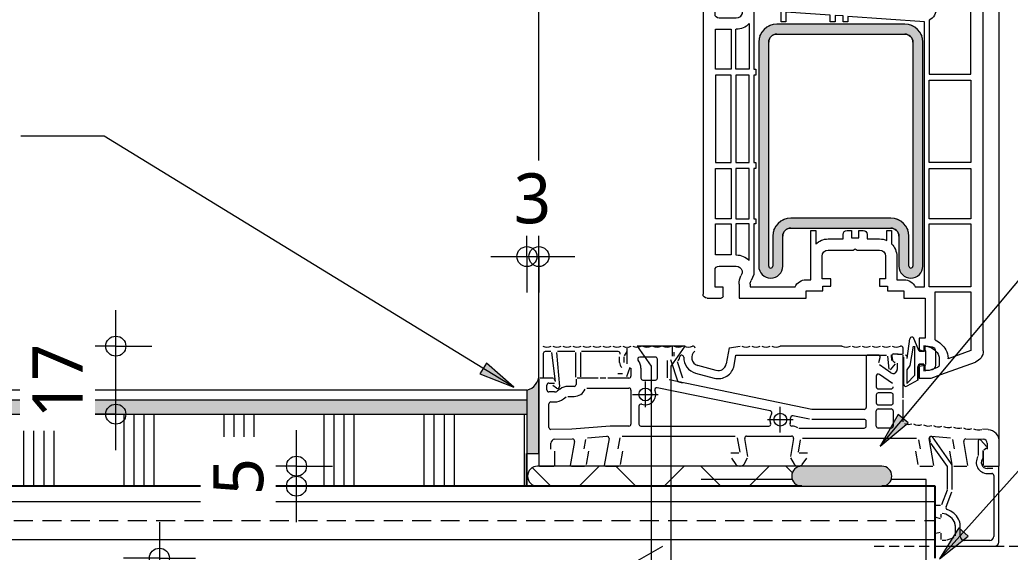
# Model space of a CAD drawing. Header units: millimetres. Extents: x 6732 to 10947, y 894 to 9086.
# Drawn here: x 9134 to 9381.4, y 5057 to 5190.1 of the extents above; entities that cross this region are included whole.
import ezdxf

# ---------------------------------------------------------------- set-up
doc = ezdxf.new("R2010")
doc.units = ezdxf.units.MM
doc.linetypes.add('MV_hidden', pattern=[3.75, 2.5, -1.25])
for name, color, linetype, lineweight in [('A-ANNO-DIMS', 211, 'Continuous', 13), ('A-ANNO-DIMS-5', 211, 'Continuous', 13), ('A-DETL', 90, 'Continuous', 13), ('A-DETL-GENF', 92, 'Continuous', 18), ('A-DETL-MEDM', 33, 'Continuous', 25), ('ARMIERUNG', 2, 'Continuous', 13), ('Doorsnede Strandbaak_dwg', 8, 'Continuous', 13), ('G-ANNO-TEXT', 231, 'Continuous', 13), ('HAUPTPROFIL', 250, 'Continuous', 13)]:
    doc.layers.add(name, color=color, linetype=linetype, lineweight=lineweight)
doc.styles.add('Segoe UI_2', font='segoeui.ttf', dxfattribs={"height": 12.5})
doc.dimstyles.new('2_5_mm_1', dxfattribs={"dimscale": 304.8, "dimtxt": 13.092049, "dimasz": 0.016404, "dimexe": 0.029528, "dimexo": 0.0625, "dimgap": 0.014764, "dimtad": 1, "dimdec": 0, "dimzin": 0, "dimdsep": 46, "dimtxsty": 'Segoe UI_2', "dimblk1": 'DOTBLANK', "dimblk2": 'DOTBLANK', "dimsah": 1, "dimcen": 0.09, "dimdle": 0.029528, "dimazin": 0, "dimtfac": 1, "dimtdec": 4, "dimtix": 1, "dimtmove": 0, "dimatfit": 3, "dimfxl": 0.029528, "dimfxlon": 1, "dimtvp": 1, "dimtfill": 1, "dimtolj": 1, "dimtzin": 0, "dimarcsym": 2})

# ---------------------------------------------------------------- blocks, each defined once
blk = doc.blocks.new('Doorsnede Strandbaak_dwg_550170_ARMIERUNG-3257530-Details Strandbaak Patio Woning')
at = {"layer": 'ARMIERUNG'}
for centre, radius, start, end in [((-406.4, 1498.6), 114.3, 109.97124, 115.02876), ((406.4, 1498.6), 114.3, 64.97124, 70.02876), ((-406.4, 1498.6), 114.3, 154.97124, 160.02876), ((-406.4, 1498.6), 50.8, 90, 180), ((406.4, 1498.6), 50.8, 360, 90), ((406.4, 1498.6), 114.3, 19.97124, 25.02876), ((-317.5, 266.7), 114.3, 155.22084, 160.02876), ((-317.5, 266.7), 50.8, 90, 180), ((-317.5, 266.7), 114.3, 109.97124, 115.02876), ((317.5, 266.7), 50.8, 360, 90), ((317.5, 266.7), 114.3, 64.97124, 70.02876), ((317.5, 266.7), 114.3, 19.97124, 24.77916)]:
    blk.add_arc(centre, radius, start, end, dxfattribs=at)
blk = doc.blocks.new('Doorsnede Strandbaak_dwg_550170_HT-FLG-T-3257531-Details Strandbaak Patio Woning')
at = {"layer": 'HAUPTPROFIL'}
for p, q in [((-431.8, 2667), (-431.8, 2711.9)), ((-342.9, 2737.9), (-342.9, 2716.5)), ((-308.6, 2719.1), (-336.5, 2711.6)), ((-711.2, -29.7), (-711.2, 2620.5)), ((-342.9, 2617.5), (-342.9, 2595.9)), ((-308.6, 2614.9), (-336.5, 2622.4)), ((952.5, 2286), (1041.4, 2286)), ((1066.8, 2260.6), (1066.8, 330.2)), ((826.1, 2143.6), (820.7, 2132.1)), ((855.8, 2082.8), (965.2, 2082.8)), ((965.2, 508), (856, 508)), ((820.7, 458.7), (826.1, 447.2)), ((1041.4, 304.8), (952.5, 304.8)), ((-342.9, -26.7), (-342.9, -5.1)), ((-308.6, -24.1), (-336.5, -31.6)), ((-431.8, -76.2), (-431.8, -121.1)), ((-308.6, -128.3), (-336.5, -120.8)), ((-342.9, -147.1), (-342.9, -125.7))]:
    blk.add_line(p, q, dxfattribs=at)
at = {"layer": 'HAUPTPROFIL', "flags": 128}
for points in [[(-304.8, 2724), (-304.8, 2794), (-381, 2794), (-442.7, 2771.6), (-661.1, 2692.1)], [(-348, 2743), (-370.8, 2743), (-423.4, 2723.9)], [(-487.7, 2667), (-487.7, 2671.4), (-632.5, 2618.7), (-632.5, 2286), (-406.4, 2286), (-406.4, 2550.6)], [(-304.8, 2610), (-304.8, 2540), (-342.9, 2540), (-342.9, 2144.8)], [(-329.3, 2132.1), (782.3, 2209.8), (782.3, 2265.1), (774.7, 2286), (838.2, 2286), (838.2, 2198.2)], [(990.6, 2108.2), (990.6, 2217.4), (939.8, 2217.4), (939.8, 2273.3)], [(-368.3, 2070.1), (-368.3, 1727.2), (-632.5, 1727.2), (-632.5, 2255.5), (-414, 2255.5), (-414, 2144.8)], [(-279.4, 375.9), (-337.8, 375.9), (-337.8, 2060.2), (147.3, 2094.1), (147.3, 2060.2), (177.8, 2060.2), (177.8, 2096.3), (228.6, 2099.8), (228.6, 2060.2)], [(228.6, 2060.2), (259.1, 2060.2), (259.1, 2101.9), (541, 2121.6), (541, 2060.2), (571.5, 2060.2), (571.5, 2123.8)], [(571.5, 2123.8), (744.2, 2135.8), (744.2, 1757.7), (731.5, 1757.7), (731.5, 1719.6), (744.2, 1719.6), (744.2, 1165.9), (731.5, 1165.9), (731.5, 1127.8), (744.2, 1127.8)], [(774.7, 2047.8), (774.7, 1757.7), (858.5, 1757.7), (858.5, 2011.7), (855.7, 2011.7)], [(744.2, 1127.8), (744.2, 807.7), (731.5, 807.7)], [(731.5, 807.7), (731.5, 777.2), (744.2, 777.2), (744.2, 454.5), (761.7, 417)], [(774.7, 543), (774.7, 777.2), (858.5, 777.2), (858.5, 579.1), (855.7, 579.1)], [(-99.1, 670.7), (-99.1, 734.4), (-129.5, 734.4), (-129.5, 649.7)], [(25.4, 709), (25.4, 680.7), (-53.3, 680.7)], [(152.4, 734.4), (124.5, 734.4), (124.5, 688.6), (78.7, 688.6), (78.7, 734.4), (50.8, 734.4)], [(273.1, 680.7), (177.8, 680.7), (177.8, 709)], [(412.8, 421.6), (382.3, 421.6), (382.3, 734.4), (351.8, 734.4), (351.8, 647.2)], [(-162.6, 571.5), (-162.6, 421.6), (-209.6, 421.6)], [(-91.4, 571.5), (-91.4, 426.7), (-53.3, 426.7), (-53.3, 381), (-104.1, 381), (-104.1, 350.5)], [(273.1, 609.6), (114.8, 609.6), (101.6, 617.2), (88.4, 609.6), (-53.3, 609.6)], [(256.5, 426.7), (311.2, 426.7), (311.2, 571.5)], [(939.8, 317.5), (939.8, 373.4), (990.6, 373.4), (990.6, 482.6)], [(838.2, 392.6), (838.2, 304.8), (411.5, 304.8), (411.5, 350.5), (307.3, 350.5), (307.3, 381), (256.5, 381), (256.5, 426.7)], [(767.1, 392.9), (767.1, 375.9), (482.6, 375.9)], [(-406.4, 40.2), (-406.4, 304.8), (-406.4, 345.4), (-632.5, 345.4), (-632.5, -27.9), (-487.7, -80.6), (-487.7, -76.2)], [(-104.1, 350.5), (-208.3, 350.5), (-208.3, 304.8), (-342.9, 304.8), (-342.9, 50.8), (-304.8, 50.8), (-304.8, -19.2)], [(-304.8, -133.2), (-304.8, -203.2), (-381, -203.2), (-442.7, -180.8), (-661.1, -101.3)], [(-348, -152.2), (-370.8, -152.2), (-423.4, -133.1)]]:
    blk.add_lwpolyline(points, dxfattribs=at)
for points in [[(988.1, 1757.7), (988.1, 2011.7), (889, 2011.7), (889, 1757.7)], [(858.5, 1719.6), (858.5, 1165.9), (774.7, 1165.9), (774.7, 1719.6)], [(988.1, 1719.6), (988.1, 1165.9), (889, 1165.9), (889, 1719.6)], [(-632.5, 1689.1), (-632.5, 1165.9), (-368.3, 1165.9), (-368.3, 1689.1)], [(-632.5, 807.7), (-368.3, 807.7), (-368.3, 1127.8), (-632.5, 1127.8)], [(858.5, 1127.8), (858.5, 807.7), (774.7, 807.7), (774.7, 1127.8)], [(889, 1127.8), (889, 807.7), (988.1, 807.7), (988.1, 1127.8)], [(-632.5, 375.9), (-406.4, 375.9), (-368.3, 375.9), (-368.3, 777.2), (-632.5, 777.2)], [(988.1, 579.1), (988.1, 777.2), (889, 777.2), (889, 579.1)]]:
    blk.add_lwpolyline(points, close=True, dxfattribs=at)
at = {"layer": 'HAUPTPROFIL'}
for centre, radius, start, end in [((-419.1, 2711.9), 12.7, 110, 180), ((-348, 2737.9), 5.08, 0, 90), ((-337.8, 2716.5), 5.08, 180, 285), ((-309.9, 2724), 5.08, 285, 0), ((-635, 2620.5), 76.2, 110, 180), ((-381, 2667), 106.7, 180, 209.13098), ((-381, 2667), 50.8, 180, 209.13098), ((-336.6, 2691.7), 101.6, 209.13098, 263.24429), ((-336.6, 2691.7), 157.5, 209.13098, 243.70024), ((-348, 2595.9), 5.08, 263.24429, 0), ((-337.8, 2617.5), 5.08, 75, 180), ((-309.9, 2610), 5.08, 0, 75), ((952.5, 2273.3), 12.7, 90, 180), ((1041.4, 2260.6), 25.4, 0, 90), ((-330.2, 2144.8), 83.8, 180, 242.96431), ((-330.2, 2144.8), 12.7, 180, 274), ((711.1, 2197.7), 127.1, 334.81067, 0.18933), ((848.4, 2119.2), 30.5, 155, 180), ((848.4, 2119.2), 30.5, 180, 192.69279), ((855.9, 2121), 38.2, 192.83238, 269.86041), ((965.2, 2108.2), 25.4, 270, 0), ((855.9, 2121), 109.3, 222.05165, 269.91747), ((50.8, 709), 25.4, 90, 180), ((152.4, 709), 25.4, 360, 90), ((-53.3, 571.5), 109.2, 134.24072, 180), ((-53.3, 571.5), 109.2, 90, 114.74652), ((273.1, 571.5), 109.2, 43.86866, 90), ((-53.3, 571.5), 38.1, 90, 180), ((273.1, 571.5), 38.1, 360, 90), ((855.9, 469.8), 109.3, 90.08253, 137.94835), ((855.9, 469.8), 38.2, 89.86041, 167.16762), ((965.2, 482.6), 25.4, 0, 90), ((848.4, 471.6), 30.5, 167.30721, 180), ((848.4, 471.6), 30.5, 180, 205), ((711.1, 393.1), 127.1, 359.81067, 25.18933), ((-209.6, 345.4), 76.2, 90, 156.42182), ((412.8, 345.4), 76.2, 23.57818, 90), ((711.1, 393.1), 56, 359.81067, 25.2853), ((952.5, 317.5), 12.7, 180, 270), ((1041.4, 330.2), 25.4, 270, 0), ((-336.6, -100.9), 157.5, 116.29976, 150.86902), ((-348, -5.1), 5.08, 0, 96.75571), ((-635, -29.7), 76.2, 180, 250), ((-381, -76.2), 106.7, 150.86902, 180), ((-381, -76.2), 50.8, 150.86902, 180), ((-336.6, -100.9), 101.6, 96.75571, 150.86902), ((-337.8, -26.7), 5.08, 180, 285), ((-309.9, -19.2), 5.08, 285, 0), ((-419.1, -121.1), 12.7, 180, 250), ((-337.8, -125.7), 5.08, 75, 180), ((-348, -147.1), 5.08, 270, 0), ((-309.9, -133.2), 5.08, 0, 75)]:
    blk.add_arc(centre, radius, start, end, dxfattribs=at)
blk = doc.blocks.new('28 schroef - 5_0x80-3186763-Details Strandbaak Patio Woning')
at = {"layer": 'A-DETL-GENF', "lineweight": 13}
h = blk.add_hatch(dxfattribs=at)
h.set_pattern_fill('FP_29', color=256, style=0, pattern_type=2)
h.set_pattern_definition([(120, (0, 0), (-11.2583, -6.5), [])])
h.paths.add_polyline_path([(70, 6), (50, 6), (50, -6), (70, -6)])
h = blk.add_hatch(dxfattribs=at)
h.set_pattern_fill('FP_30', color=256, style=0, pattern_type=2)
h.set_pattern_definition([(120, (7.5, 0), (-11.2583, -6.5), [])])
h.paths.add_polyline_path([(70, 6), (50, 6), (50, -6), (70, -6)])
for p, q in [((0, 6), (0, -6)), ((5, 2.5), (0, 6)), ((70, 2.5), (5, 2.5)), ((80, 0), (70, 2.5)), ((70, -2.5), (80, 0)), ((0, -6), (5, -2.5)), ((5, -2.5), (70, -2.5))]:
    blk.add_line(p, q, dxfattribs=at)
blk = doc.blocks.new('DIMBLOCK72-Details Strandbaak Patio Woning')
at = {"layer": 'A-ANNO-DIMS-5'}
for p, q in [((9168.84, 5064.5), (9168.84, 5008.5)), ((9168.84, 5055.5), (9159.84, 5055.5)), ((9168.84, 5055.5), (9177.84, 5055.5)), ((9168.84, 5017.5), (9159.84, 5017.5)), ((9168.84, 5017.5), (9177.84, 5017.5))]:
    blk.add_line(p, q, dxfattribs=at)
for centre in [(9168.84, 5055.5), (9168.84, 5017.5)]:
    blk.add_circle(centre, 2.5, dxfattribs=at)
at = {"layer": 'A-ANNO-DIMS-5', "color": 0, "insert": (9148.03, 5026.98), "char_height": 12.5, "width": 22.8516, "attachment_point": 1, "rotation": 90, "line_spacing_factor": 1.142579, "style": 'Segoe UI_2', "bg_fill": 3, "box_fill_scale": 1.25, "bg_fill_color": 9, "bg_fill_true_color": 13158600, "bg_fill_transparency": 0}
blk.add_mtext('38', dxfattribs=at)
blk = doc.blocks.new('_DotBlank')
at = {"color": 0, "linetype": 'ByBlock', "lineweight": -2}
blk.add_line((-0.5, 0), (-1, 0), dxfattribs=at)
blk.add_circle((0, 0), 0.5, dxfattribs=at)
blk = doc.blocks.new('DIMBLOCK110-Details Strandbaak Patio Woning')
at = {"layer": 'A-ANNO-DIMS-5'}
for p, q in [((9157.95, 5082.5), (9157.95, 5117.5)), ((9157.95, 5108.5), (9148.95, 5108.5)), ((9157.95, 5108.5), (9166.95, 5108.5)), ((9157.95, 5091.5), (9148.95, 5091.5)), ((9157.95, 5091.5), (9166.95, 5091.5))]:
    blk.add_line(p, q, dxfattribs=at)
for centre in [(9157.95, 5108.5), (9157.95, 5091.5)]:
    blk.add_circle(centre, 2.5, dxfattribs=at)
at = {"layer": 'A-ANNO-DIMS-5', "color": 0, "insert": (9137.14, 5090.48), "char_height": 12.5, "width": 22.8516, "attachment_point": 1, "rotation": 90, "line_spacing_factor": 1.142579, "style": 'Segoe UI_2', "bg_fill": 3, "box_fill_scale": 1.25, "bg_fill_color": 9, "bg_fill_true_color": 13158600, "bg_fill_transparency": 0}
blk.add_mtext('17', dxfattribs=at)
blk = doc.blocks.new('DIMBLOCK113-Details Strandbaak Patio Woning')
at = {"layer": 'A-ANNO-DIMS-5'}
for p, q in [((9203.09, 5064.5), (9203.09, 5087.5)), ((9203.09, 5078.5), (9194.09, 5078.5)), ((9203.09, 5078.5), (9212.09, 5078.5)), ((9203.09, 5073.5), (9194.09, 5073.5)), ((9203.09, 5073.5), (9212.09, 5073.5))]:
    blk.add_line(p, q, dxfattribs=at)
for centre in [(9203.09, 5078.5), (9203.09, 5073.5)]:
    blk.add_circle(centre, 2.5, dxfattribs=at)
at = {"layer": 'A-ANNO-DIMS-5', "color": 0, "insert": (9182.28, 5071.24), "char_height": 12.5, "width": 11.4258, "attachment_point": 1, "rotation": 90, "line_spacing_factor": 1.142579, "style": 'Segoe UI_2', "bg_fill": 3, "box_fill_scale": 1.25, "bg_fill_color": 9, "bg_fill_true_color": 13158600, "bg_fill_transparency": 0}
blk.add_mtext('5', dxfattribs=at)
blk = doc.blocks.new('DIMBLOCK114-Details Strandbaak Patio Woning')
at = {"layer": 'A-ANNO-DIMS-5'}
for p, q in [((9260.64, 5130.91), (9260.64, 5139.91)), ((9263.64, 5130.91), (9263.64, 5139.91)), ((9251.64, 5130.91), (9272.64, 5130.91)), ((9260.64, 5130.91), (9260.64, 5121.91)), ((9263.64, 5130.91), (9263.64, 5121.91))]:
    blk.add_line(p, q, dxfattribs=at)
for centre in [(9260.64, 5130.91), (9263.64, 5130.91)]:
    blk.add_circle(centre, 2.5, dxfattribs=at)
at = {"layer": 'A-ANNO-DIMS-5', "color": 0, "insert": (9257.38, 5151.72), "char_height": 12.5, "width": 11.4258, "attachment_point": 1, "line_spacing_factor": 1.142579, "style": 'Segoe UI_2', "bg_fill": 3, "box_fill_scale": 1.25, "bg_fill_color": 9, "bg_fill_true_color": 13158600, "bg_fill_transparency": 0}
blk.add_mtext('3', dxfattribs=at)

msp = doc.modelspace()

# ---------------------------------------------------------------- hatches: boundary and pattern name
at = {"layer": 'A-DETL-GENF'}
h = msp.add_hatch(color=7, dxfattribs=at)
h.paths.add_polyline_path([(9321.55, 5125.53), (9322.33, 5125.63), (9323.05, 5125.93), (9323.68, 5126.41), (9324.15, 5127.03), (9324.45, 5127.75), (9324.55, 5128.53), (9324.55, 5136.03), (9324.62, 5136.55), (9324.82, 5137.03), (9325.14, 5137.44), (9325.55, 5137.76), (9326.04, 5137.96), (9326.55, 5138.03), (9351.55, 5138.03), (9352.22, 5137.9), (9352.55, 5137.76), (9352.97, 5137.44), (9353.29, 5137.03), (9353.49, 5136.55), (9353.55, 5136.03), (9353.55, 5128.53), (9353.66, 5127.75), (9353.96, 5127.03), (9354.43, 5126.41), (9355.05, 5125.93), (9355.78, 5125.63), (9356.55, 5125.53), (9357.33, 5125.63), (9358.05, 5125.93), (9358.68, 5126.41), (9359.15, 5127.03), (9359.45, 5127.75), (9359.55, 5128.53), (9359.55, 5184.53), (9359.4, 5185.69), (9358.95, 5186.78), (9358.24, 5187.71), (9357.3, 5188.43), (9356.22, 5188.88), (9355.05, 5189.03), (9323.05, 5189.03), (9321.89, 5188.88), (9320.8, 5188.43), (9319.87, 5187.71), (9319.16, 5186.78), (9318.71, 5185.69), (9318.55, 5184.53), (9318.55, 5128.53), (9318.66, 5127.75), (9318.96, 5127.03), (9319.43, 5126.41), (9320.05, 5125.93), (9320.78, 5125.63)])
h.paths.add_polyline_path([(9356.55, 5128.03), (9356.3, 5128.1), (9356.12, 5128.28), (9356.05, 5128.53), (9356.05, 5136.03), (9355.9, 5137.19), (9355.45, 5138.28), (9354.74, 5139.21), (9353.8, 5139.93), (9352.72, 5140.38), (9351.55, 5140.53), (9326.55, 5140.53), (9325.39, 5140.38), (9324.3, 5139.93), (9323.37, 5139.21), (9322.66, 5138.28), (9322.21, 5137.19), (9322.05, 5136.03), (9322.04, 5128.4), (9321.91, 5128.18), (9321.68, 5128.05), (9321.42, 5128.05), (9321.2, 5128.18), (9321.07, 5128.4), (9321.05, 5128.53), (9321.05, 5184.53), (9321.12, 5185.05), (9321.32, 5185.53), (9321.64, 5185.94), (9322.05, 5186.26), (9322.54, 5186.46), (9323.05, 5186.53), (9355.05, 5186.53), (9355.57, 5186.46), (9356.05, 5186.26), (9356.47, 5185.94), (9356.79, 5185.53), (9356.99, 5185.05), (9357.05, 5184.53), (9357.04, 5128.4), (9356.91, 5128.18), (9356.68, 5128.05)])
for color, points in [(1, [(9260.64, 5081.68), (9263.64, 5081.68), (9263.64, 5101.37), (9263.55, 5100.5), (9263.26, 5099.67), (9262.8, 5098.92), (9262.19, 5098.29), (9261.46, 5097.81), (9260.64, 5097.5)]), (9, [(9129.78, 5091.5), (9260.64, 5091.5), (9260.64, 5095), (8922.74, 5095), (8922.74, 5091.5)]), (7, [(9329.29, 5073.5), (9349.29, 5073.5), (9349.93, 5073.58), (9350.54, 5073.83), (9351.06, 5074.23), (9351.45, 5074.75), (9351.7, 5075.35), (9351.79, 5076), (9351.7, 5076.64), (9351.45, 5077.25), (9351.06, 5077.76), (9350.54, 5078.16), (9349.93, 5078.41), (9349.29, 5078.5), (9329.29, 5078.5), (9328.64, 5078.41), (9328.04, 5078.16), (9327.52, 5077.76), (9327.12, 5077.25), (9326.87, 5076.64), (9326.79, 5076), (9326.87, 5075.35), (9327.12, 5074.75), (9327.52, 5074.23), (9328.04, 5073.83), (9328.64, 5073.58)])]:
    msp.add_hatch(color=color, dxfattribs=at).paths.add_polyline_path(points)
at = {"layer": 'A-DETL-GENF', "lineweight": 13}
h = msp.add_hatch(dxfattribs=at)
h.set_pattern_fill('FP_9', color=254, style=0, pattern_type=2)
h.set_pattern_definition([(90, (10, 0), (-25, 1e-15), []), (90, (12.5, 0), (-25, 1e-15), []), (90, (15, 0), (-25, 1e-15), []), (90, (17.5, 0), (-25, 1e-15), [])])
h.paths.add_polyline_path([(8922.74, 5073.5), (9260.64, 5073.5), (9260.64, 5091.5), (8922.74, 5091.5)])
h = msp.add_hatch(dxfattribs=at)
h.set_pattern_fill('FP_28', color=251, style=0, pattern_type=2)
h.set_pattern_definition([(45, (0, 0), (-10.606602, 10.606602), []), (135, (0, 0), (-10.606602, -10.606602), [])])
h.paths.add_polyline_path([(9263.31, 5073.5), (9329.29, 5073.5), (9328.64, 5073.58), (9328.04, 5073.83), (9327.52, 5074.23), (9327.12, 5074.75), (9326.87, 5075.35), (9326.79, 5076), (9326.87, 5076.64), (9327.12, 5077.25), (9327.52, 5077.76), (9328.04, 5078.16), (9328.64, 5078.41), (9329.29, 5078.5), (9263.31, 5078.5), (9262.66, 5078.41), (9262.06, 5078.16), (9261.54, 5077.76), (9261.15, 5077.25), (9260.9, 5076.64), (9260.81, 5076), (9260.9, 5075.35), (9261.15, 5074.75), (9261.54, 5074.23), (9262.06, 5073.83), (9262.66, 5073.58)])
h = msp.add_hatch(dxfattribs=at)
h.set_pattern_fill('FP_6', color=250, style=0, pattern_type=2)
h.set_pattern_definition([(0, (0, 0), (0, 9.476), []), (0, (0, 4.738), (0, 9.476), [4.738, -2.369])])
h.paths.add_polyline_path([(9129.78, 5055.5), (9362.64, 5055.5), (9362.64, 5073.5), (8922.74, 5073.5), (8922.74, 5055.5)])
at = {"layer": 'G-ANNO-TEXT'}
for points in [[(9257.4, 5098.22), (9250.56, 5104.28), (9248.9, 5101.57)], [(9348.87, 5083.49), (9355.86, 5089.38), (9353.42, 5091.42)], [(9363.69, 5055.35), (9370.88, 5060.99), (9368.52, 5063.11)]]:
    msp.add_hatch(color=7, dxfattribs=at).paths.add_polyline_path(points)

# ---------------------------------------------------------------- linework, layer by layer
at = {"layer": 'A-DETL'}
for p, q in [((9263.64, 5106.94), (9263.64, 5396.38)), ((9378.64, 5079.41), (9378.64, 5396.38)), ((9355.64, 5105.39), (9356.29, 5110.36)), ((9357.25, 5110.48), (9358.29, 5107.93)), ((9361.96, 5108.24), (9359.79, 5108.63)), ((9359.79, 5108.63), (9359.79, 5107.23)), ((9357.09, 5108.5), (9356.3, 5103.71)), ((9357.54, 5101.22), (9357.54, 5108.5)), ((9358.29, 5107.93), (9358.97, 5107.24)), ((9358.97, 5107.24), (9359.78, 5107.24)), ((9359.79, 5107.23), (9358.98, 5107.23)), ((9360.23, 5107.35), (9360.23, 5103.93)), ((9362.79, 5103.7), (9362.79, 5107.26)), ((9354.78, 5100.82), (9354.78, 5105.75)), ((9356.3, 5103.71), (9355.57, 5102.62)), ((9358.96, 5104.04), (9358.28, 5103.34)), ((9359.77, 5104.04), (9358.96, 5104.04)), ((9358.99, 5104.03), (9359.8, 5104.03)), ((9359.8, 5104.03), (9359.79, 5102.33)), ((9355.57, 5102.62), (9355.57, 5100.82)), ((9355.57, 5099.2), (9357.54, 5101.22)), ((9358.28, 5103.34), (9358.28, 5100.04)), ((9358.29, 5100.03), (9358.29, 5103.33)), ((9359.79, 5102.33), (9361.96, 5102.71)), ((9354.78, 5098.95), (9354.78, 5100.82)), ((9358.28, 5100.04), (9355.53, 5098.51)), ((9355.57, 5100.82), (9355.57, 5099.2))]:
    msp.add_line(p, q, dxfattribs=at)
at = {"layer": 'A-DETL', "lineweight": 18}
for p, q in [((9355.05, 5189.03), (9323.05, 5189.03)), ((9323.05, 5186.53), (9355.05, 5186.53)), ((9318.55, 5184.53), (9318.55, 5128.53)), ((9321.05, 5128.53), (9321.05, 5184.53)), ((9357.05, 5184.53), (9357.05, 5128.53)), ((9359.55, 5128.53), (9359.55, 5184.53)), ((9351.55, 5140.53), (9326.55, 5140.53)), ((9322.05, 5136.03), (9322.05, 5128.53)), ((9324.55, 5128.53), (9324.55, 5136.03)), ((9326.55, 5138.03), (9351.55, 5138.03)), ((9353.55, 5136.03), (9353.55, 5128.53)), ((9356.05, 5128.53), (9356.05, 5136.03)), ((9263.64, 5100.69), (9263.64, 5108.29)), ((9264.74, 5106.67), (9264.74, 5100.79)), ((9266.59, 5107.17), (9265.24, 5107.17)), ((9267.77, 5099.67), (9266.84, 5106.95)), ((9268.06, 5106.9), (9268.8, 5098.46)), ((9272.64, 5107.17), (9268.31, 5107.17)), ((9272.89, 5100.79), (9272.89, 5106.92)), ((9273.99, 5106.92), (9273.99, 5100.84)), ((9283.46, 5107.17), (9274.24, 5107.17)), ((9285.64, 5107.21), (9284.96, 5106.09)), ((9285.64, 5108.12), (9285.64, 5104.07)), ((9285.64, 5108.12), (9285.64, 5107.29)), ((9297.04, 5106.02), (9297.04, 5108.5)), ((9297.32, 5107.02), (9297.32, 5106.03)), ((9311.15, 5108.13), (9310.43, 5104.05)), ((9311.15, 5108.13), (9313.93, 5108.5)), ((9312.4, 5103.7), (9312.85, 5106.27)), ((9312.85, 5106.27), (9350.45, 5106.27)), ((9339.35, 5108.5), (9323.93, 5108.5)), ((9348.4, 5106.27), (9345.65, 5106.27)), ((9351.79, 5104.91), (9351.72, 5106.35)), ((9351.99, 5106.61), (9354.48, 5106.45)), ((9354.5, 5106.45), (9352.32, 5106.59)), ((9354.64, 5106.6), (9354.64, 5108.04)), ((9354.64, 5095.57), (9354.64, 5106.3)), ((9263.64, 5099.82), (9263.64, 5103.68)), ((9283.79, 5104.43), (9283.79, 5105.83)), ((9284.89, 5105.83), (9284.89, 5104.43)), ((9292.74, 5105.77), (9288.82, 5105.77)), ((9293.24, 5100.54), (9293.24, 5105.27)), ((9295.74, 5100.56), (9295.74, 5104.95)), ((9296.52, 5105.15), (9298.35, 5099.62)), ((9299.63, 5100.54), (9298.29, 5104.58)), ((9307.94, 5102.46), (9303.3, 5103.71)), ((9345.4, 5106.02), (9345.4, 5093.21)), ((9348.55, 5104.39), (9348.88, 5105.64)), ((9351.57, 5101.87), (9348.75, 5103.85)), ((9350.7, 5106.04), (9351.01, 5102.75)), ((9351.45, 5102.61), (9352.72, 5104.12)), ((9351.8, 5106.01), (9351.95, 5105.03)), ((9353.14, 5104.23), (9353.14, 5102.69)), ((9263.64, 5081.68), (9263.64, 5101.37)), ((9283.39, 5101.64), (9284.48, 5101.64)), ((9286.37, 5103.14), (9285.55, 5100.87)), ((9286.64, 5103.02), (9286.64, 5101.04)), ((9289.14, 5103.02), (9289.14, 5100.54)), ((9302.79, 5101.77), (9307.42, 5100.53)), ((9351.93, 5099.18), (9348.69, 5101.45)), ((9263.64, 5100.29), (9263.64, 5078.68)), ((9267.2, 5100.54), (9263.89, 5100.54)), ((9265.64, 5097.56), (9265.64, 5098.79)), ((9266.14, 5099.29), (9267.55, 5099.29)), ((9267.77, 5099.67), (9267.43, 5100.4)), ((9272.94, 5100.29), (9272.94, 5098.94)), ((9278.44, 5100.54), (9273.19, 5100.54)), ((9280.39, 5100.54), (9278.94, 5100.54)), ((9286.14, 5100.54), (9280.89, 5100.54)), ((9285.08, 5100.54), (9283.39, 5100.54)), ((9289.64, 5100.04), (9292.74, 5100.04)), ((9290.24, 5093.24), (9290.24, 5099.65)), ((9331.8, 5092.71), (9296.14, 5100.07)), ((9298.5, 5099.59), (9299.49, 5099.38)), ((9347.9, 5101.04), (9347.9, 5098.32)), ((9260.64, 5097.5), (8922.74, 5097.5)), ((9260.64, 5097.5), (9260.64, 5081.68)), ((9267.52, 5097.06), (9266.14, 5097.06)), ((9268, 5098.01), (9267.13, 5098.66)), ((9268.94, 5097.8), (9268.31, 5097.32)), ((9272.44, 5098.44), (9270.86, 5098.44)), ((9275.65, 5098.04), (9286.14, 5098.04)), ((9286.64, 5097.54), (9286.64, 5089.04)), ((9287.04, 5096.44), (9293.44, 5096.44)), ((9321.43, 5092.3), (9293.2, 5098.13)), ((9347.9, 5096.32), (9347.9, 5094.32)), ((9348.4, 5097.82), (9351.64, 5097.82)), ((9351.64, 5096.82), (9348.4, 5096.82)), ((9352.14, 5094.32), (9352.14, 5096.32)), ((9260.64, 5095), (8922.74, 5095)), ((9266.14, 5088.21), (9266.14, 5094.06)), ((9266.64, 5094.56), (9267.52, 5094.56)), ((9269.81, 5095.33), (9270.44, 5095.8)), ((9270.86, 5095.94), (9272.44, 5095.94)), ((9348.4, 5093.82), (9351.64, 5093.82)), ((9354.64, 5089.61), (9354.64, 5095.06)), ((8922.74, 5091.5), (9260.64, 5091.5)), ((9288.64, 5093.54), (9288.64, 5089.04)), ((9323.94, 5086.94), (9323.94, 5093.35)), ((9344.9, 5092.71), (9331.8, 5092.71)), ((9347.9, 5088.54), (9347.9, 5092.32)), ((9348.4, 5092.82), (9351.64, 5092.82)), ((9352.14, 5092.32), (9352.14, 5088.54)), ((9320.74, 5090.14), (9327.15, 5090.14)), ((9331.24, 5090.27), (9327.11, 5091.12)), ((9344.9, 5090.21), (9331.85, 5090.21)), ((9345.4, 5088.54), (9345.4, 5089.71)), ((9271.89, 5087.79), (9266.65, 5087.71)), ((9281.41, 5088.54), (9271.89, 5087.79)), ((9286.14, 5088.54), (9281.41, 5088.54)), ((9289.14, 5088.54), (9321.05, 5088.54)), ((9328.56, 5088.04), (9344.9, 5088.04)), ((9351.64, 5088.04), (9348.4, 5088.04)), ((9375.88, 5087.64), (9374.48, 5087.75)), ((9266.64, 5082.79), (9266.64, 5084.22)), ((9267.62, 5085.22), (9272.03, 5085.3)), ((9272.53, 5084.71), (9271.47, 5078.68)), ((9274.94, 5082.84), (9275.35, 5085.18)), ((9275.81, 5085.59), (9280.62, 5085.97)), ((9281.15, 5085.39), (9279.97, 5078.68)), ((9283.44, 5082.84), (9283.93, 5085.63)), ((9284.42, 5086.04), (9312.68, 5086.04)), ((9313.18, 5085.63), (9313.82, 5081.98)), ((9315.83, 5080.93), (9315.04, 5085.46)), ((9315.53, 5086.04), (9326.75, 5086.04)), ((9327.25, 5085.46), (9326.45, 5080.93)), ((9328.46, 5081.98), (9329.02, 5085.13)), ((9329.51, 5085.54), (9357.95, 5085.54)), ((9358.44, 5085.13), (9358.84, 5082.84)), ((9362.32, 5078.68), (9361.13, 5085.39)), ((9361.22, 5085.5), (9361.39, 5084.49)), ((9361.48, 5084.29), (9365.64, 5078.42)), ((9361.67, 5085.97), (9366.48, 5085.59)), ((9366.61, 5079.21), (9361.94, 5085.81)), ((9366.93, 5085.18), (9367.34, 5082.84)), ((9370.82, 5078.68), (9369.75, 5084.71)), ((9370.25, 5085.3), (9374.66, 5085.22)), ((9373.39, 5084.8), (9373.39, 5081.17)), ((9375.47, 5083.43), (9374, 5085.04)), ((9375.64, 5084.22), (9375.64, 5082.79)), ((9378.64, 5078.54), (9378.64, 5084.64)), ((9260.64, 5081.68), (9263.64, 5081.68)), ((9267.64, 5078.68), (9267.64, 5082.29)), ((9275.51, 5078.96), (9276.09, 5082.25)), ((9284.01, 5078.96), (9284.59, 5082.25)), ((9313.62, 5081.74), (9311.54, 5081.74)), ((9330.74, 5081.74), (9328.66, 5081.74)), ((9357.69, 5082.25), (9358.27, 5078.96)), ((9366.19, 5082.25), (9366.78, 5078.9)), ((9374.64, 5080.67), (9374.64, 5082.4)), ((9374.64, 5082.29), (9374.64, 5078.68)), ((9374.75, 5082.61), (9375.42, 5083.05)), ((9311.73, 5080.48), (9312.84, 5078.95)), ((9314.88, 5079.04), (9315.77, 5080.59)), ((9326.51, 5080.59), (9327.4, 5079.04)), ((9329.44, 5078.95), (9330.55, 5080.48)), ((9329.29, 5078.5), (9263.31, 5078.5)), ((9263.79, 5078.54), (9267.39, 5078.54)), ((9271.74, 5078.54), (9275.02, 5078.54)), ((9280.24, 5078.54), (9283.52, 5078.54)), ((9349.29, 5078.5), (9329.29, 5078.5)), ((9358.77, 5078.54), (9362.04, 5078.54)), ((9365.64, 5078.42), (9365.64, 5072.69)), ((9366.89, 5072.69), (9366.89, 5078.34)), ((9367.27, 5078.54), (9370.54, 5078.54)), ((9374.89, 5078.54), (9378.64, 5078.54)), ((9377, 5077.94), (9375.64, 5077.94)), ((9375.64, 5076.69), (9376.74, 5076.69)), ((9378.49, 5059.5), (9378.49, 5078.29)), ((9326.95, 5075.16), (9304.2, 5075.16)), ((9360.38, 5075.16), (9351.62, 5075.16)), ((9360.38, 5052.35), (9360.38, 5075.16)), ((9377.24, 5076.19), (9377.24, 5060.94)), ((9263.31, 5073.5), (9329.29, 5073.5)), ((9329.29, 5073.5), (9349.29, 5073.5)), ((9365.61, 5072.51), (9364.2, 5068.85)), ((9365.34, 5068.32), (9366.77, 5072.07)), ((9363.97, 5068.69), (9362.64, 5068.69)), ((9362.64, 5068.69), (9362.64, 5065.94)), ((9362.79, 5065.74), (9363.89, 5065.45)), ((9364.14, 5065.64), (9364.14, 5066.49)), ((9363.89, 5061.94), (9362.79, 5061.64)), ((9364.14, 5060.19), (9364.14, 5061.74)), ((9367.64, 5063.69), (9367.64, 5061.1)), ((9368.89, 5060.94), (9368.89, 5063.69)), ((9362.64, 5061.45), (9362.64, 5058.5)), ((9365.33, 5059.94), (9364.39, 5059.94)), ((9367.31, 5060.63), (9365.5, 5059.97)), ((9376.24, 5059.94), (9369.89, 5059.94)), ((9362.64, 5058.5), (9377.49, 5058.5))]:
    msp.add_line(p, q, dxfattribs=at)
at = {"layer": 'A-DETL', "linetype": 'MV_hidden'}
msp.add_line((9347.39, 5058.5), (9642.39, 5058.5), dxfattribs=at)
at = {"layer": 'A-DETL', "lineweight": 18}
for centre in [(9290.24, 5096.44), (9323.94, 5090.14)]:
    msp.add_circle(centre, 1.6, dxfattribs=at)
for centre, radius, start, end in [((9323.05, 5184.53), 4.5, 90, 180), ((9355.05, 5184.53), 4.5, 360, 90), ((9323.05, 5184.53), 2, 90, 180), ((9355.05, 5184.53), 2, 0, 90), ((9326.55, 5136.03), 4.5, 90, 180), ((9351.55, 5136.03), 4.5, 360, 90), ((9326.55, 5136.03), 2, 90, 180), ((9351.55, 5136.03), 2, 0, 90), ((9321.55, 5128.53), 3, 180, 0), ((9321.55, 5128.53), 0.5, 180, 0), ((9356.55, 5128.53), 3, 180, 0), ((9356.55, 5128.53), 0.5, 180, 360), ((9265.64, 5110.77), 2.5, 245.3757, 294.6243), ((9265.24, 5106.67), 0.5, 90, 180), ((9268.14, 5110.77), 2.5, 245.3757, 294.6243), ((9270.64, 5110.77), 2.5, 245.3757, 294.6243), ((9273.14, 5110.77), 2.5, 245.3757, 294.6243), ((9275.64, 5110.77), 2.5, 245.3757, 294.6243), ((9278.14, 5110.77), 2.5, 245.3757, 294.6243), ((9280.64, 5110.77), 2.5, 245.3757, 294.6243), ((9283.14, 5110.77), 2.5, 245.3757, 294.6243), ((9283.46, 5106.67), 0.5, 336.5409, 90), ((9285.64, 5110.77), 2.5, 245.3757, 266.7551), ((9285.64, 5110.77), 2.5, 273.2449, 294.6243), ((9288.14, 5110.77), 2.5, 245.3757, 294.6243), ((9290.64, 5110.77), 2.5, 245.3757, 294.6243), ((9293.14, 5110.77), 2.5, 245.3757, 294.6243), ((9295.64, 5110.77), 2.5, 245.3757, 294.6243), ((9298.44, 5110.77), 2.5, 245.3757, 294.6243), ((9299.32, 5105.76), 0.507, 358.4001, 173.1796), ((9300.94, 5110.77), 2.5, 245.3757, 294.6243), ((9303.82, 5105.64), 2, 127.8523, 255), ((9302.19, 5108.04), 0.5, 0, 114.6243), ((9315.39, 5110.77), 2.5, 245.3757, 294.6243), ((9317.89, 5110.77), 2.5, 245.3757, 294.6243), ((9320.39, 5110.77), 2.5, 245.3757, 294.6243), ((9322.89, 5110.77), 2.5, 245.3757, 294.6243), ((9340.39, 5110.77), 2.5, 245.3757, 294.6243), ((9342.89, 5110.77), 2.5, 245.3757, 294.6243), ((9345.39, 5110.77), 2.5, 245.3757, 294.6243), ((9347.89, 5110.77), 2.5, 245.3757, 294.6243), ((9348.4, 5105.77), 0.5, 345, 90), ((9350.39, 5110.77), 2.5, 245.3757, 294.6243), ((9352.29, 5106.09), 0.5, 88.3389, 188.9906), ((9352.89, 5110.77), 2.5, 245.3757, 294.6141), ((9354.14, 5108.04), 0.502, 0, 114.6141), ((9285.39, 5104.43), 1.6, 180, 230), ((9288.82, 5105.27), 0.5, 90, 220.0282), ((9286.14, 5103.02), 3, 0, 40.0282), ((9292.74, 5105.27), 0.5, 0, 90), ((9297.07, 5106.03), 1.75, 316.5312, 353.1796), ((9303.82, 5105.64), 4, 178.4001, 255), ((9308.46, 5104.4), 4, 255, 350), ((9308.46, 5104.4), 2, 255, 350), ((9352.6, 5105.13), 0.65, 188.9906, 269.9901), ((9259.64, 5101.37), 4, 284.4775, 0), ((9348.4, 5101.04), 0.5, 55, 180), ((9352.14, 5102.69), 1, 235, 0), ((9266.14, 5098.79), 0.5, 90, 180), ((9272.44, 5098.94), 0.5, 270, 0), ((9286.14, 5101.04), 0.5, 270, 0), ((9289.64, 5100.54), 0.5, 180, 270), ((9292.74, 5100.54), 0.5, 270, 0), ((9266.14, 5097.56), 0.5, 180, 270), ((9267.52, 5098.36), 1.3, 270, 307.0189), ((9268.3, 5098.41), 0.5, 233.4795, 5), ((9270.86, 5095.24), 3.2, 90, 127.0189), ((9272.44, 5098.94), 3, 270, 336.4218), ((9286.14, 5097.54), 0.5, 0, 90), ((9290.24, 5096.44), 2.6, 249.2164, 22.6938), ((9293.1, 5097.64), 0.5, 78.326, 202.6938), ((9348.4, 5098.32), 0.5, 180, 270), ((9348.4, 5096.32), 0.5, 90, 180), ((9351.64, 5098.32), 0.5, 270, 0), ((9351.64, 5096.32), 0.5, 0, 90), ((9266.64, 5094.06), 0.5, 90, 180), ((9267.52, 5098.36), 3.8, 270, 307.0189), ((9289.14, 5093.54), 0.5, 69.2164, 180), ((9348.4, 5094.32), 0.5, 180, 270), ((9351.64, 5094.32), 0.5, 270, 0), ((9323.94, 5090.14), 2.6, 147.5425, 200.7836), ((9321.33, 5091.81), 0.5, 327.5425, 78.326), ((9344.9, 5093.21), 0.5, 270, 0), ((9348.4, 5092.32), 0.5, 90, 180), ((9351.64, 5092.32), 0.5, 0, 90), ((9286.14, 5089.04), 0.5, 270, 0), ((9289.14, 5089.04), 0.5, 180, 270), ((9321.05, 5089.04), 0.5, 270, 20.7836), ((9326.84, 5089.04), 0.5, 159.1945, 268.5588), ((9323.94, 5090.14), 2.6, 339.1945, 9.1096), ((9327.01, 5090.63), 0.5, 78.326, 189.1096), ((9344.9, 5089.71), 0.5, 0, 90), ((9355.96, 5091.44), 2.5, 245.8364, 290.1243), ((9358.45, 5091.24), 2.5, 240.8756, 290.1244), ((9360.94, 5091.04), 2.5, 240.8757, 290.1243), ((9266.64, 5088.21), 0.5, 180, 270.9606), ((9326.75, 5085.54), 3, 58.9973, 88.5588), ((9344.9, 5088.54), 0.5, 270, 0), ((9348.4, 5088.54), 0.5, 180, 270), ((9351.64, 5088.54), 0.5, 270, 0), ((9363.44, 5090.85), 2.5, 240.8757, 290.1243), ((9365.93, 5090.65), 2.5, 240.8757, 290.1243), ((9368.42, 5090.46), 2.5, 240.8757, 290.1243), ((9370.91, 5090.26), 2.5, 240.8757, 290.1243), ((9373.41, 5090.06), 2.5, 240.8757, 290.1243), ((9375.64, 5084.64), 3, 0, 85.5), ((9267.64, 5084.22), 1, 90.9606, 180), ((9272.04, 5084.8), 0.5, 350, 90.9606), ((9280.66, 5085.47), 0.5, 350, 94.5), ((9315.53, 5085.54), 0.5, 90, 190), ((9326.75, 5085.54), 0.5, 350, 90), ((9361.63, 5085.47), 0.5, 85.5, 190), ((9361.61, 5085.57), 0.4, 35.3568, 190), ((9370.25, 5084.8), 0.5, 89.0394, 190), ((9373.74, 5084.8), 0.35, 42.404, 180), ((9374.64, 5084.22), 1, 0, 89.0394), ((9313.65, 5079.54), 1, 216, 270), ((9314.01, 5079.54), 1, 270, 330), ((9328.27, 5079.54), 1, 210, 270), ((9328.63, 5079.54), 1, 270, 324), ((9365.39, 5078.34), 1.5, 0, 35.3568), ((9375.64, 5079.44), 2.75, 147.7958, 270), ((9375.64, 5079.44), 1.5, 131.8103, 270), ((9263.31, 5076), 2.5, 90, 270), ((9329.29, 5076), 2.5, 90, 270), ((9329.29, 5076), 2.5, 90, 270), ((9349.29, 5076), 2.5, 270, 90), ((9376.74, 5076.19), 0.5, 0, 90), ((9363.89, 5062.72), 4, 29.131, 83.2443), ((9365.8, 5068.14), 0.5, 159, 250.5959), ((9363.89, 5062.72), 5.25, 29.131, 70.5959), ((9365.64, 5063.69), 2, 0, 29.131), ((9365.64, 5063.69), 3.25, 0, 29.131), ((9369.89, 5060.94), 1, 180, 270), ((9376.24, 5060.94), 1, 270, 0), ((9377.49, 5059.5), 1, 270, 360)]:
    msp.add_arc(centre, radius, start, end, dxfattribs=at)
at = {"layer": 'A-DETL'}
for centre, radius, start, end in [((9356.79, 5110.29), 0.5, 22.2288, 172.5484), ((9355.18, 5105.75), 0.5, 352.5769, 84.1427), ((9358.99, 5107.93), 0.701, 183.1368, 269.167), ((9361.79, 5107.26), 1, 359.9936, 79.9729), ((9358.99, 5103.33), 0.7, 90, 180), ((9361.79, 5103.7), 1, 280.0373, 359.9936), ((9355.28, 5098.95), 0.5, 179.9981, 298.9788)]:
    msp.add_arc(centre, radius, start, end, dxfattribs=at)
at = {"layer": 'A-DETL-MEDM'}
for p, q in [((9260.64, 5073.5), (9260.64, 5081.68)), ((9329.29, 5073.5), (8922.74, 5073.5)), ((9362.64, 5073.5), (9349.29, 5073.5)), ((9362.64, 5055.5), (9362.64, 5073.5))]:
    msp.add_line(p, q, dxfattribs=at)
at = {"layer": 'G-ANNO-TEXT', "color": 250}
for p, q in [((9348.87, 5083.49), (9418.81, 5167.28)), ((9155.01, 5161.03), (9134.23, 5161.03)), ((9363.69, 5055.35), (9424.97, 5123.69)), ((9250.56, 5104.28), (9248.9, 5101.57)), ((9257.4, 5098.22), (9250.56, 5104.28)), ((9248.9, 5101.57), (9257.4, 5098.22)), ((9353.42, 5091.42), (9348.87, 5083.49)), ((9355.86, 5089.38), (9353.42, 5091.42)), ((9348.87, 5083.49), (9355.86, 5089.38)), ((9368.52, 5063.11), (9363.69, 5055.35)), ((9370.88, 5060.99), (9368.52, 5063.11)), ((9363.69, 5055.35), (9370.88, 5060.99))]:
    msp.add_line(p, q, dxfattribs=at)

# ---------------------------------------------------------------- block references
at = {"layer": 'A-DETL-GENF', "lineweight": 13, "rotation": 269.9999999999998}
msp.add_blockref('28 schroef - 5_0x80-3186763-Details Strandbaak Patio Woning', (9294.18, 5108.5), dxfattribs=at)
at = {"layer": 'Doorsnede Strandbaak_dwg', "color": 250, "extrusion": (0, 0, -1), "xscale": 0.0393700787401518, "yscale": 0.0393700787401518, "zscale": -0.0393700787401518}
msp.add_blockref('Doorsnede Strandbaak_dwg_550170_HT-FLG-T-3257531-Details Strandbaak Patio Woning', (-9346.63, 5108.52), dxfattribs=at)
at = {"layer": 'Doorsnede Strandbaak_dwg', "color": 2, "extrusion": (0, 0, -1), "xscale": 0.0393700787401518, "yscale": 0.0393700787401518, "zscale": -0.0393700787401518}
msp.add_blockref('Doorsnede Strandbaak_dwg_550170_ARMIERUNG-3257530-Details Strandbaak Patio Woning', (-9339.05, 5125.53), dxfattribs=at)

# ---------------------------------------------------------------- next in the draw order: dimensions: what is measured, and where the dimension line sits
at = {"layer": 'A-ANNO-DIMS'}
dim = msp.add_linear_dim(base=(9263.64, 5130.91), p1=(9260.64, 5121.91), p2=(9263.64, 5121.91), dimstyle='2_5_mm_1', override={"dimpost": '<>', "dimfxl": 3}, dxfattribs=at)
dim.commit()
dim.dimension.update_dxf_attribs({"geometry": 'DIMBLOCK114-Details Strandbaak Patio Woning', "text_midpoint": (9262.14, 5141.88)})
for base, p1, p2, override, picture, middle in [((9157.95, 5108.5), (9148.95, 5091.5), (9166.95, 5108.5), {"dimpost": '<>', "dimfxl": 24.758837}, 'DIMBLOCK110-Details Strandbaak Patio Woning', (9147.06, 5100)), ((9203.09, 5078.5), (9212.09, 5073.5), (9212.09, 5078.5), {"dimpost": '<>', "dimfxl": 5}, 'DIMBLOCK113-Details Strandbaak Patio Woning', (9192.23, 5076)), ((9168.84, 5017.5), (9177.84, 5055.5), (9177.84, 5017.5), {"dimpost": '<>', "dimfxl": 38}, 'DIMBLOCK72-Details Strandbaak Patio Woning', (9157.88, 5036.5))]:
    dim = msp.add_linear_dim(base=base, p1=p1, p2=p2, angle=90, dimstyle='2_5_mm_1', override=override, dxfattribs=at)
    dim.commit()
    dim.dimension.update_dxf_attribs({"geometry": picture, "text_midpoint": middle})

# ---------------------------------------------------------------- next in the draw order: linework, layer by layer
at = {"layer": 'G-ANNO-TEXT', "color": 250}
msp.add_line((9257.4, 5098.22), (9155.01, 5161.03), dxfattribs=at)

doc.saveas('drawing.dxf')
